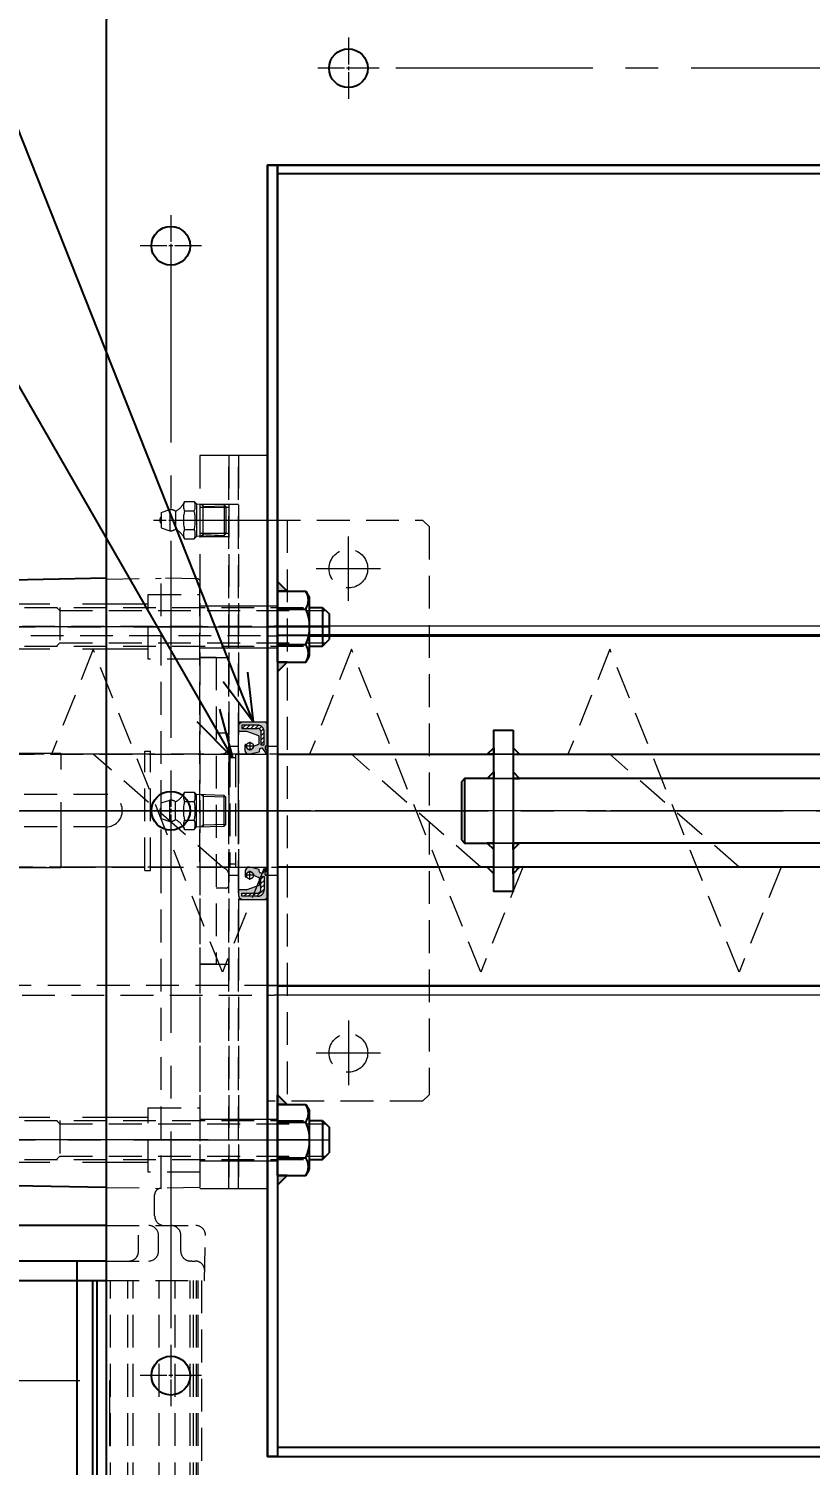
# Model space of a CAD drawing. Header units: millimetres. Extents: x 0 to 49006, y -7876 to 6995.
# Drawn here: x 39054 to 39296, y 1457.4 to 1902.4 of the extents above; entities that cross this region are included whole.
import ezdxf
from ezdxf import colors
from ezdxf.entities.mleader import LeaderData, LeaderLine
from ezdxf.enums import TextEntityAlignment as Align
from ezdxf.math import Vec2, Vec3

# ---------------------------------------------------------------- set-up
doc = ezdxf.new("R2010")
doc.units = ezdxf.units.MM
doc.header["$LTSCALE"] = 3.2
doc.header["$PDMODE"] = 99
doc.header["$PDSIZE"] = 1
for name, pattern in [('CENTER', [2, 1.25, -0.25, 0.25, -0.25]), ('CENTER2', [28.575, 19.05, -3.175, 3.175, -3.175]), ('HIDDEN', [9.525, 6.35, -3.175]), ('HIDDEN2', [4.7625, 3.175, -1.5875])]:
    doc.linetypes.add(name, pattern=pattern)
for name, color, linetype, lineweight in [('01_外形線', 7, 'Continuous', 25), ('02_細線', 5, 'Continuous', 13), ('03_かくれ線', 6, 'HIDDEN2', 13), ('04_HIDDEN', 2, 'HIDDEN', 13), ('04_中心線', 1, 'CENTER2', 9), ('07_寸法線', 3, 'Continuous', 9), ('08_DIM', 3, 'Continuous', 13)]:
    doc.layers.add(name, color=color, linetype=linetype, lineweight=lineweight)
doc.styles.get("Standard").update_dxf_attribs({"font": 'txt.shx', "bigfont": 'extfont2.shx'})
doc.styles.add('寸法用', font='simplex.shx', dxfattribs={"width": 0.8, "bigfont": '@extfont2.shx'})
doc.dimstyles.new('機械製図用', dxfattribs={"dimtxt": 3.5, "dimasz": 3.5, "dimexe": 2, "dimexo": 0, "dimgap": 1.2, "dimtad": 1, "dimdsep": 46, "dimtxsty": '寸法用', "dimblk": 'OPEN30', "dimcen": 0, "dimclrd": 256, "dimclre": 256, "dimclrt": 7, "dimazin": 2, "dimtm": 1e-09, "dimtfac": 0.75, "dimtmove": 0, "dimatfit": 3, "dimldrblk": 'OPEN30', "dimfxl": 1, "dimlwd": -1, "dimlwe": -1, "dimarcsym": 0})
pattern_1 = [(45, (31179.3074, 1258.6442), (-0.67351921, 0.67351921), [])]

# ---------------------------------------------------------------- blocks, each defined once
blk = doc.blocks.new('AM_BALLOON1')
at = {"transparency": 16777216}
blk.add_circle((0, 0), 5, dxfattribs=at)
blk.add_attdef('B_NUMBER', text='', height=3, dxfattribs=at).set_placement((0, 0), align=Align.MIDDLE_CENTER)
blk = doc.blocks.new('_OPEN')
at = {"color": 0, "linetype": 'ByBlock'}
for p, q in [((-1, 0.167), (0, 0)), ((0, 0), (-1, -0.167)), ((0, 0), (-1, 0))]:
    blk.add_line(p, q, dxfattribs=at)
blk = doc.blocks.new('*U2291')
at = {"layer": '04_中心線', "color": 0, "linetype": 'CENTER2', "transparency": 16777216}
for p, q in [((0, 1.2), (0, 9.5)), ((-9.5, 0), (-1.2, 0)), ((1.2, 0), (9.5, 0)), ((0, -9.5), (0, -1.2))]:
    blk.add_line(p, q, dxfattribs=at)
at = {"layer": '04_中心線', "color": 0, "linetype": 'Continuous', "transparency": 16777216}
for p, q in [((-0.6, 0), (0.6, 0)), ((0, -0.6), (0, 0.6))]:
    blk.add_line(p, q, dxfattribs=at)
blk = doc.blocks.new('*U2282')
at = {"layer": '04_中心線', "color": 0, "linetype": 'CENTER2', "transparency": 16777216}
for p, q in [((0, 1.2), (0, 9.5)), ((-9.5, 0), (-1.2, 0)), ((1.2, 0), (9.5, 0)), ((0, -9.5), (0, -1.2))]:
    blk.add_line(p, q, dxfattribs=at)
at = {"layer": '04_中心線', "color": 0, "linetype": 'Continuous', "transparency": 16777216}
for p, q in [((-0.6, 0), (0.6, 0)), ((0, -0.6), (0, 0.6))]:
    blk.add_line(p, q, dxfattribs=at)
blk = doc.blocks.new('*U2283')
at = {"layer": '04_中心線', "color": 0, "linetype": 'CENTER2', "transparency": 16777216}
for p, q in [((0, 1.2), (0, 9.5)), ((-9.5, 0), (-1.2, 0)), ((1.2, 0), (9.5, 0)), ((0, -9.5), (0, -1.2))]:
    blk.add_line(p, q, dxfattribs=at)
at = {"layer": '04_中心線', "color": 0, "linetype": 'Continuous', "transparency": 16777216}
for p, q in [((-0.6, 0), (0.6, 0)), ((0, -0.6), (0, 0.6))]:
    blk.add_line(p, q, dxfattribs=at)
blk = doc.blocks.new('*U2284')
at = {"layer": '04_中心線', "color": 0, "linetype": 'CENTER2', "transparency": 16777216}
for p, q in [((0, 1.2), (0, 9.5)), ((-9.5, 0), (-1.2, 0)), ((1.2, 0), (9.5, 0)), ((0, -9.5), (0, -1.2))]:
    blk.add_line(p, q, dxfattribs=at)
at = {"layer": '04_中心線', "color": 0, "linetype": 'Continuous', "transparency": 16777216}
for p, q in [((-0.6, 0), (0.6, 0)), ((0, -0.6), (0, 0.6))]:
    blk.add_line(p, q, dxfattribs=at)
blk = doc.blocks.new('GM-SHYF-RH 0.4kW、1／160、＊＊V、60Hzb_1')
at = {"color": 0}
for p, q in [((-23, 125), (0, 125)), ((23, 125), (0, 125)), ((-47.5, 121), (47.5, 121)), ((-47.5, 121), (-47.5, 116)), ((-24, 124), (-24, 121)), ((24, 124), (24, 121)), ((47.5, 121), (47.5, 116)), ((-242.5, 118), (-271.19, 118)), ((-242.5, 29), (-242.5, 118)), ((-145.5, 116.5), (-242.5, 116.5)), ((-145.5, 117.48), (-131.55, 117.74)), ((-145.5, 58), (-145.5, 117.5)), ((-115.33, 106.5), (-115.33, 116)), ((-115.33, 116), (-15.97, 116)), ((-15.97, 116), (70.37, 116)), ((70.37, 106.5), (70.37, 116)), ((-282.67, 114.38), (-292.39, 107.57)), ((-255.5, 112.92), (-253.5, 111.74)), ((-253.5, 111.74), (-255.5, 110.09)), ((-251.5, 112.92), (-253.5, 111.74)), ((-253.5, 111.74), (-251.5, 110.09)), ((-242.5, 115.5), (-145.5, 115.5)), ((-242.5, 115), (-145.5, 115)), ((-242.5, 114), (-145.5, 114)), ((-242.5, 113), (-145.5, 113)), ((-139.5, 113.5), (-139.5, 114.5)), ((-139.5, 113.5), (-139.5, 113.1)), ((-128.5, 29), (-128.5, 114.74)), ((-242.5, 108.32), (-145.5, 108.32)), ((-136.5, 110.1), (-131.5, 110.1)), ((-293.5, 58), (-293.5, 105.44)), ((-242.5, 103.37), (-145.5, 103.37)), ((-136.5, 103.19), (-131.5, 103.19)), ((-116.68, 29), (-115.33, 106.5)), ((72.02, 29), (70.37, 106.5)), ((-139.5, 100.19), (-139.5, 58)), ((-117.38, 102), (-125.5, 102)), ((-242.5, 95.32), (-145.5, 95.32)), ((-242.5, 93.71), (-145.5, 93.71)), ((-136.5, 97), (-131.5, 97)), ((-242.5, 88.28), (-145.5, 88.28)), ((-242.5, 84.19), (-145.5, 84.19)), ((-242.5, 82.83), (-145.5, 82.83)), ((-242.5, 78), (-145.5, 78)), ((-145.5, 78), (-139.5, 78)), ((-293.5, 58), (-293.5, 10.56)), ((-145.5, 58), (-145.5, 29)), ((-139.5, 29), (-139.5, 58)), ((-242.5, 38), (-145.5, 38)), ((-145.5, 38), (-139.5, 38)), ((-242.5, 33.17), (-145.5, 33.17)), ((-242.5, 31.81), (-145.5, 31.81)), ((-282.67, 1.62), (-292.39, 8.43)), ((-253.5, 4.26), (-255.5, 5.91)), ((-253.5, 4.26), (-251.5, 5.91)), ((-255.5, 3.08), (-253.5, 4.26)), ((-251.5, 3.08), (-253.5, 4.26)), ((-242.5, -2), (-271.19, -2))]:
    blk.add_line(p, q, dxfattribs=at)
for points in [[(-248.8, 109.92), (-248.89, 110.63), (-249.16, 111.3), (-249.59, 111.93), (-250.18, 112.47), (-250.89, 112.92), (-251.7, 113.25), (-252.58, 113.46), (-253.5, 113.53), (-254.42, 113.46), (-255.3, 113.25), (-256.11, 112.92), (-256.82, 112.47), (-257.41, 111.93), (-257.84, 111.3), (-258.11, 110.63), (-258.2, 109.92), (-258.11, 109.22), (-257.84, 108.55), (-257.41, 107.92), (-256.82, 107.38), (-256.11, 106.93), (-255.3, 106.59), (-254.42, 106.39), (-253.5, 106.32), (-252.58, 106.39), (-251.7, 106.59), (-250.89, 106.93), (-250.18, 107.38), (-249.59, 107.92), (-249.16, 108.55), (-248.89, 109.22)], [(-248.8, 6.08), (-248.89, 6.78), (-249.16, 7.46), (-249.59, 8.08), (-250.18, 8.62), (-250.89, 9.07), (-251.7, 9.41), (-252.58, 9.61), (-253.5, 9.68), (-254.42, 9.61), (-255.3, 9.41), (-256.11, 9.07), (-256.82, 8.62), (-257.41, 8.08), (-257.84, 7.46), (-258.11, 6.78), (-258.2, 6.08), (-258.11, 5.37), (-257.84, 4.7), (-257.41, 4.08), (-256.82, 3.53), (-256.11, 3.08), (-255.3, 2.75), (-254.42, 2.54), (-253.5, 2.47), (-252.58, 2.54), (-251.7, 2.75), (-250.89, 3.08), (-250.18, 3.53), (-249.59, 4.08), (-249.16, 4.7), (-248.89, 5.37)]]:
    blk.add_lwpolyline(points, close=True, dxfattribs=at)
for centre, radius, start, end in [((-23, 124), 1, 90, 180), ((23, 124), 1, 0, 90), ((-271.19, 98), 20, 90, 125), ((-142.5, 114.5), 3, 0, 90), ((-131.5, 114.74), 3, 0, 90.9812), ((-136.5, 113.1), 3, 180, 270), ((-290.9, 105.44), 2.6, 125, 180), ((-131.5, 107.1), 3, 0, 90), ((-136.5, 100.19), 3, 90, 180), ((-131.5, 100.19), 3, 0, 90), ((-125.5, 105), 3, 180, 270), ((-117.38, 104), 2, 270, 359), ((-136.5, 94), 3, 90, 180), ((-290.9, 10.56), 2.6, 180, 235), ((-271.19, 18), 20, 235, 270)]:
    blk.add_arc(centre, radius, start, end, dxfattribs=at)
at = {"layer": '03_かくれ線', "linetype": 'HIDDEN'}
for p, q in [((-17.5, 100.75), (-17.5, 122.5)), ((17.5, 100.75), (17.5, 122.5)), ((-112, 116), (-112, 100)), ((-92, 100), (-92, 116)), ((47, 116), (47, 100)), ((67, 100), (67, 116)), ((-112, 100), (-92, 100)), ((-109, 16), (-109, 100)), ((-95, 16), (-95, 100)), ((-18.5, 99), (-18.5, 100.75)), ((-18.5, 100.75), (18.5, 100.75)), ((-18.5, 99), (18.5, 99)), ((-17.5, 73), (-17.5, 99)), ((17.5, 73), (17.5, 99)), ((18.5, 99), (18.5, 100.75)), ((47, 100), (67, 100)), ((50, 16), (50, 100)), ((64, 16), (64, 100)), ((-17.7, 43), (-17.7, 73)), ((-17.7, 73), (17.7, 73)), ((17.7, 43), (17.7, 73)), ((-17.7, 43), (17.7, 43)), ((-17.5, 17), (-17.5, 43)), ((17.5, 17), (17.5, 43))]:
    blk.add_line(p, q, dxfattribs=at)
at = {"layer": '03_かくれ線'}
for p, q in [((-242.5, 29), (-242.5, -2)), ((-242.5, 27.72), (-145.5, 27.72)), ((-145.5, 29), (-145.5, -1.5)), ((-139.5, 29), (-139.5, 15.82)), ((-128.5, 29), (-128.5, 1.26)), ((-116.68, 29), (-116.98, 12)), ((71.72, 29), (72.02, 12)), ((-242.5, 22.29), (-145.5, 22.29)), ((-242.5, 20.68), (-145.5, 20.68)), ((-136.5, 19), (-131.5, 19)), ((-125.5, 14), (-118.98, 14)), ((-112, 0), (-112, 16)), ((-112, 16), (-92, 16)), ((-92, 16), (-92, 0)), ((-18.5, 17), (-18.5, 15.25)), ((-18.5, 17), (18.5, 17)), ((-18.5, 15.25), (18.5, 15.25)), ((-17.5, 15.25), (-17.5, -6.5)), ((17.5, 15.25), (17.5, -6.5)), ((18.5, 17), (18.5, 15.25)), ((47, 0), (47, 16)), ((47, 16), (67, 16)), ((67, 16), (67, 0)), ((-242.5, 12.63), (-145.5, 12.63)), ((-136.5, 12.82), (-131.5, 12.82)), ((-116.77, 0), (-116.98, 12)), ((-116.98, 12), (-15.97, 12)), ((-15.97, 12), (72.02, 12)), ((71.82, 0.5), (72.02, 12)), ((-242.5, 7.68), (-145.5, 7.68)), ((-136.5, 5.9), (-131.5, 5.9)), ((-242.5, 3), (-145.5, 3)), ((-242.5, 2), (-145.5, 2)), ((-242.5, 1), (-145.5, 1)), ((-242.5, 0.5), (-145.5, 0.5)), ((-139.5, 2.5), (-139.5, 2.9)), ((-139.5, 2.5), (-139.5, 2.9)), ((-139.5, 2.5), (-139.5, 1.5)), ((-15.97, 0), (-116.77, 0)), ((-47.5, -5), (-47.5, 0)), ((-15.97, 0), (71.31, 0)), ((47.5, -5), (47.5, 0)), ((71.31, 0), (71.82, 0.5)), ((-250, -2), (-242.5, -2)), ((-145.5, -0.5), (-242.5, -0.5)), ((-145.5, -1.48), (-131.55, -1.74)), ((47.5, -5), (-47.5, -5)), ((-24, -8), (-24, -5)), ((24, -8), (24, -5)), ((-23, -9), (0, -9)), ((23, -9), (0, -9))]:
    blk.add_line(p, q, dxfattribs=at)
at = {"layer": '03_かくれ線', "linetype": 'HIDDEN'}
blk.add_lwpolyline([(-249.5, 88), (-176.5, 88), (-176.5, 28), (-249.5, 28)], close=True, dxfattribs=at)
for centre, start, end in [((-20, 122.5), 0, 90), ((20, 122.5), 90, 180)]:
    blk.add_arc(centre, 2.5, start, end, dxfattribs=at)
at = {"layer": '03_かくれ線'}
for centre, radius, start, end in [((-136.5, 22), 3, 180, 270), ((-136.5, 15.82), 3, 180, 270), ((-131.5, 15.82), 3, 270, 0), ((-125.5, 11), 3, 90, 180), ((-118.98, 12), 2, 359, 90), ((-131.5, 8.9), 3, 270, 0), ((-136.5, 2.9), 3, 90, 180), ((-142.5, 1.5), 3, 270, 0), ((-131.5, 1.26), 3, 269.0188, 0), ((-23, -8), 1, 180, 270), ((-20, -6.5), 2.5, 270, 0), ((20, -6.5), 2.5, 180, 270), ((23, -8), 1, 270, 0)]:
    blk.add_arc(centre, radius, start, end, dxfattribs=at)
at = {"layer": '04_中心線'}
blk.add_line((0, 125), (0, -9), dxfattribs=at)
at = {"layer": '04_中心線', "linetype": 'CENTER2'}
for p, q in [((-102, -2.54), (-102, 118.76)), ((57, -2.54), (57, 118.76)), ((-298.13, 58), (75.91, 58))]:
    blk.add_line(p, q, dxfattribs=at)
blk = doc.blocks.new('_Open30')
at = {"color": 0, "linetype": 'ByBlock', "lineweight": -2}
for p, q in [((-1, 0.268), (0, 0)), ((0, 0), (-1, -0.268)), ((0, 0), (-1, 0))]:
    blk.add_line(p, q, dxfattribs=at)
blk = doc.blocks.new('*D2294')
at = {"layer": '07_寸法線', "transparency": 16777216}
for p, q in [((38667.98, 1721.29), (38667.98, 2025.4)), ((39907.98, 1682.14), (39907.98, 2025.4)), ((38674.98, 2023.4), (39900.98, 2023.4))]:
    blk.add_line(p, q, dxfattribs=at)
at = {"layer": 'Defpoints', "color": 0, "transparency": 16777216}
for p in [(39907.98, 2023.4), (38667.98, 1717.29), (39907.98, 1678.14)]:
    blk.add_point(p, dxfattribs=at)
at = {"layer": '07_寸法線', "transparency": 16777216, "xscale": 7, "yscale": 7, "zscale": 7, "rotation": 180}
blk.add_blockref('_Open30', (38667.98, 2023.4), dxfattribs=at)
at = {"layer": '07_寸法線', "transparency": 16777216, "xscale": 7, "yscale": 7, "zscale": 7}
blk.add_blockref('_Open30', (39907.98, 2023.4), dxfattribs=at)
at = {"layer": '07_寸法線', "color": 7, "transparency": 16777216, "insert": (39287.98, 2032.4), "char_height": 14, "attachment_point": 5, "style": '寸法用'}
blk.add_mtext('1240', dxfattribs=at)

msp = doc.modelspace()

# ---------------------------------------------------------------- hatches: boundary and pattern name
h = msp.add_hatch(color=256)
h.dxf.hatch_style = 1
h.paths.add_polyline_path([(39133.98, 1706.166), (39130.98, 1706.166), (39130.98, 1703.166)])
h.paths.add_polyline_path([(39130.98, 1731.105), (39130.98, 1728.105), (39133.98, 1728.105)])
h = msp.add_hatch(color=256)
h.dxf.hatch_style = 1
h.paths.add_polyline_path([(39133.98, 1547.166), (39130.98, 1547.166), (39130.98, 1544.166)])
h.paths.add_polyline_path([(39130.98, 1572.105), (39130.98, 1569.105), (39133.98, 1569.105)])
at = {"layer": '03_かくれ線', "transparency": 33554521}
h = msp.add_hatch(color=256, dxfattribs=at)
h.dxf.hatch_style = 1
h.paths.add_polyline_path([(39123.58, 1680.135), (39125.243, 1680.785, 0.3088836), (39125.307, 1680.878), (39125.307, 1683.23, 0.3190695), (39125.24, 1683.325), (39121.48, 1684.635), (39119.08, 1684.635, -0.4142136), (39118.98, 1684.735), (39118.98, 1686.635), (39119.12, 1686.85), (39119.12, 1687.035, -0.5051343), (39119.249, 1687.131), (39119.954, 1687.618, -0.1522158), (39120.011, 1687.635), (39126.956, 1687.635, -0.1164338), (39127.001, 1687.625), (39127.925, 1687.163, -0.284079), (39127.98, 1687.074), (39127.98, 1680.235, -0.4142136), (39127.88, 1680.135), (39127.427, 1680.135, 0.4142136), (39127.177, 1679.885), (39127.177, 1679.306), (39127.98, 1677.911), (39127.687, 1677.635), (39126.331, 1679.517, 0.3459578), (39126.212, 1679.551), (39125.521, 1679.27, 0.2442226), (39125.431, 1679.165), (39125.307, 1678.626), (39125.307, 1678.297), (39122.48, 1677.635), (39121.642, 1677.635), (39120.996, 1678.626, -0.1455715), (39120.98, 1678.68), (39120.98, 1680.555, -0.4142136), (39121.08, 1680.655), (39121.51, 1680.655, 1.2821135)])
h.paths.add_polyline_path([(39125.873, 1680.521), (39126.873, 1680.521), (39126.873, 1684.635, 0.4142136), (39124.873, 1686.635), (39119.93, 1686.635), (39119.93, 1685.635), (39124.873, 1685.635, -0.4142136), (39125.873, 1684.635)], flags=16)
at = {"layer": '03_かくれ線'}
h = msp.add_hatch(dxfattribs=at)
h.set_pattern_fill('ANSI31', color=256, scale=0.3, angle=360)
h.set_pattern_definition(pattern_1)
h.paths.add_polyline_path([(39126.873, 1684.635), (39126.873, 1680.521), (39125.873, 1680.521), (39125.873, 1684.635, 0.4142136), (39124.873, 1685.635), (39119.93, 1685.635), (39119.93, 1686.635), (39124.873, 1686.635, -0.4142136)])
at = {"layer": '03_かくれ線', "transparency": 33554521}
h = msp.add_hatch(color=256, dxfattribs=at)
h.dxf.hatch_style = 1
h.paths.add_polyline_path([(39123.58, 1640.135), (39125.243, 1639.485, -0.3088836), (39125.307, 1639.392), (39125.307, 1637.04, -0.3190695), (39125.24, 1636.946), (39121.48, 1635.635), (39119.08, 1635.635, 0.4142136), (39118.98, 1635.535), (39118.98, 1633.635), (39119.12, 1633.42), (39119.12, 1633.235, 0.5051343), (39119.249, 1633.14), (39119.954, 1632.653, 0.1522158), (39120.011, 1632.635), (39126.956, 1632.635, 0.1164338), (39127.001, 1632.646), (39127.925, 1633.108, 0.284079), (39127.98, 1633.197), (39127.98, 1640.035, 0.4142136), (39127.88, 1640.135), (39127.427, 1640.135, -0.4142136), (39127.177, 1640.385), (39127.177, 1640.965), (39127.98, 1642.36), (39127.687, 1642.635), (39126.331, 1640.754, -0.3459578), (39126.212, 1640.719), (39125.521, 1641, -0.2442226), (39125.431, 1641.106), (39125.307, 1641.644), (39125.307, 1641.973), (39122.48, 1642.635), (39121.642, 1642.635), (39120.996, 1641.645, 0.1455715), (39120.98, 1641.59), (39120.98, 1639.716, 0.4142136), (39121.08, 1639.616), (39121.51, 1639.616, -1.2821135)])
h.paths.add_polyline_path([(39125.873, 1639.75), (39126.873, 1639.75), (39126.873, 1635.635, -0.4142136), (39124.873, 1633.635), (39119.93, 1633.635), (39119.93, 1634.635), (39124.873, 1634.635, 0.4142136), (39125.873, 1635.635)], flags=16)
at = {"layer": '03_かくれ線'}
h = msp.add_hatch(dxfattribs=at)
h.set_pattern_fill('ANSI31', color=256, scale=0.3, angle=360)
h.set_pattern_definition(pattern_1)
h.paths.add_polyline_path([(39126.873, 1635.635), (39126.873, 1639.75), (39125.873, 1639.75), (39125.873, 1635.635, -0.4142136), (39124.873, 1634.635), (39119.93, 1634.635), (39119.93, 1633.635), (39124.873, 1633.635, 0.4142136)])

# ---------------------------------------------------------------- linework, layer by layer
for p, q in [((39130.98, 1714.535), (39130.98, 1860.135)), ((39130.98, 1860.135), (39524.98, 1860.135)), ((39524.98, 1857.385), (39130.98, 1857.385)), ((39524.98, 1714.535), (39140.98, 1714.535)), ((39140.98, 1714.285), (39524.98, 1714.285)), ((39130.98, 1605.985), (39524.98, 1605.985)), ((39524.98, 1462.885), (39130.98, 1462.885))]:
    msp.add_line(p, q)
at = {"color": 0}
for p, q in [((39188.98, 1670.135), (39187.98, 1669.135)), ((39187.98, 1669.135), (39187.98, 1651.135)), ((39197.98, 1670.135), (39188.98, 1670.135)), ((39188.98, 1670.135), (39188.98, 1650.135)), ((39187.98, 1651.135), (39188.98, 1650.135)), ((39188.98, 1650.135), (39197.98, 1650.135))]:
    msp.add_line(p, q, dxfattribs=at)
for points in [[(39572.98, 1910.135), (39082.98, 1910.135), (39077.98, 1905.135), (39077.98, 1415.135), (39082.98, 1410.135), (39572.98, 1410.135), (39577.98, 1415.135), (39577.98, 1905.135)], [(39527.98, 1860.135), (39127.98, 1860.135), (39127.98, 1460.135), (39527.98, 1460.135)], [(39203.98, 1685.135), (39203.98, 1635.135), (39197.98, 1635.135), (39197.98, 1685.135)]]:
    msp.add_lwpolyline(points, close=True, dxfattribs=at)
for points in [[(39130.98, 1460.135), (39127.98, 1460.135), (39127.98, 1860.135), (39130.98, 1860.135)], [(39524.98, 1605.735), (39130.98, 1605.735), (39130.98, 1460.135), (39524.98, 1460.135)]]:
    msp.add_lwpolyline(points, close=True)
for points in [[(39133.98, 1728.105), (39130.98, 1728.105), (39130.98, 1731.105), (39133.98, 1728.105)], [(39130.98, 1728.105), (39139.843, 1728.105)], [(39130.98, 1706.166), (39130.98, 1728.105)], [(39139.843, 1728.105), (39140.98, 1726.135)], [(39130.98, 1722.62), (39139.843, 1722.62)], [(39140.98, 1708.135), (39140.98, 1726.135)], [(39130.98, 1711.651), (39139.843, 1711.651)], [(39130.98, 1706.166), (39139.843, 1706.166)], [(39133.98, 1706.166), (39130.98, 1706.166), (39130.98, 1703.166), (39133.98, 1706.166)], [(39139.843, 1706.166), (39140.98, 1708.135)], [(39133.98, 1569.105), (39130.98, 1569.105), (39130.98, 1572.105), (39133.98, 1569.105)], [(39130.98, 1569.105), (39139.843, 1569.105)], [(39130.98, 1547.166), (39130.98, 1569.105)], [(39139.843, 1569.105), (39140.98, 1567.135)], [(39140.98, 1549.135), (39140.98, 1567.135)], [(39130.98, 1563.62), (39139.843, 1563.62)], [(39130.98, 1552.651), (39139.843, 1552.651)], [(39139.843, 1547.166), (39140.98, 1549.135)], [(39130.98, 1547.166), (39139.843, 1547.166)], [(39133.98, 1547.166), (39130.98, 1547.166), (39130.98, 1544.166), (39133.98, 1547.166)]]:
    msp.add_lwpolyline(points)
for points in [[(39139.843, 1722.62, 0.2679491), (39139.843, 1728.105)], [(39139.843, 1711.651, 0.2073316), (39139.843, 1722.62)], [(39139.843, 1706.166, 0.2679491), (39139.843, 1711.651)], [(39139.843, 1563.62, 0.2679491), (39139.843, 1569.105)], [(39139.843, 1552.651, 0.2073316), (39139.843, 1563.62)], [(39139.843, 1547.166, 0.2679491), (39139.843, 1552.651)]]:
    msp.add_lwpolyline(points, format="xyb")
at = {"color": 3}
for points in [[(39197.98, 1677.635), (39195.98, 1677.635), (39195.98, 1677.635), (39197.98, 1679.635)], [(39203.98, 1677.635), (39205.98, 1677.635), (39205.98, 1677.635), (39203.98, 1679.635)], [(39197.98, 1670.135), (39195.98, 1670.135), (39195.98, 1670.135), (39197.98, 1672.135)], [(39203.98, 1670.135), (39205.98, 1670.135), (39205.98, 1670.135), (39203.98, 1672.135)], [(39197.98, 1650.135), (39195.98, 1650.135), (39195.98, 1650.135), (39197.98, 1648.135)], [(39203.98, 1650.135), (39205.98, 1650.135), (39205.98, 1650.135), (39203.98, 1648.135)], [(39197.98, 1642.635), (39195.98, 1642.635), (39195.98, 1642.635), (39197.98, 1640.635)], [(39203.98, 1642.635), (39205.98, 1642.635), (39205.98, 1642.635), (39203.98, 1640.635)]]:
    msp.add_lwpolyline(points, close=True, dxfattribs=at)
at = {"color": 0}
for points in [[(39130.982, 1677.635), (39197.98, 1677.635)], [(39203.98, 1677.635), (39324.982, 1677.635)], [(39324.982, 1670.135), (39203.98, 1670.135)], [(39324.982, 1650.135), (39203.98, 1650.135)], [(39197.98, 1642.635), (39130.982, 1642.635)], [(39324.982, 1642.635), (39203.98, 1642.635)]]:
    msp.add_lwpolyline(points, dxfattribs=at)
for centre in [(39152.98, 1890.135), (39097.98, 1835.135), (39097.98, 1660.135), (39097.98, 1485.135)]:
    msp.add_circle(centre, 6, dxfattribs=at)
at = {"layer": '01_外形線'}
for points in [[(39140.979, 1723.135), (39144.979, 1723.135)], [(39144.979, 1723.135), (39146.979, 1721.135)], [(39144.979, 1723.135), (39144.979, 1711.135)], [(39146.979, 1721.135), (39146.979, 1713.135)], [(39140.979, 1711.135), (39144.979, 1711.135)], [(39144.979, 1711.135), (39146.979, 1713.135)], [(39140.979, 1564.135), (39144.979, 1564.135)], [(39144.979, 1564.135), (39146.979, 1562.135)], [(39144.979, 1564.135), (39144.979, 1552.135)], [(39146.979, 1562.135), (39146.979, 1554.135)], [(39144.979, 1552.135), (39146.979, 1554.135)], [(39140.979, 1552.135), (39144.979, 1552.135)]]:
    msp.add_lwpolyline(points, dxfattribs=at)
at = {"layer": '02_細線'}
for points in [[(39140.979, 1722.135), (39145.979, 1722.135)], [(39140.979, 1712.135), (39145.979, 1712.135)], [(39140.979, 1563.135), (39145.979, 1563.135)], [(39140.979, 1553.135), (39145.979, 1553.135)]]:
    msp.add_lwpolyline(points, dxfattribs=at)
at = {"layer": '03_かくれ線'}
for p, q in [((39094.98, 1752.534), (39097.68, 1753.434)), ((39097.68, 1753.434), (39097.68, 1746.834)), ((39102.228, 1755.908), (39105.228, 1755.908)), ((39105.228, 1755.908), (39105.98, 1755.155)), ((39105.98, 1755.155), (39114.48, 1754.89)), ((39105.98, 1755.134), (39105.98, 1745.134)), ((39106.98, 1755.135), (39115.98, 1755.135)), ((39106.98, 1754.135), (39115.98, 1754.135)), ((39107.98, 1745.234), (39107.98, 1755.034)), ((39114.48, 1754.89), (39114.48, 1745.394)), ((39114.48, 1754.89), (39114.98, 1754.358)), ((39114.98, 1754.358), (39114.98, 1745.894)), ((39115.98, 1755.135), (39118.98, 1755.135)), ((39094.98, 1752.534), (39094.98, 1747.734)), ((39099.48, 1752.934), (39099.48, 1747.334)), ((39102.228, 1753.021), (39105.228, 1753.021)), ((39105.98, 1752.634), (39105.98, 1752.634)), ((39105.98, 1750.134), (39105.98, 1750.134)), ((39127.98, 1750.135), (39175.98, 1750.135)), ((39127.98, 1750.135), (39127.98, 1570.135)), ((39133.98, 1750.135), (39133.98, 1570.135)), ((39177.98, 1748.135), (39175.98, 1750.135)), ((39094.98, 1747.734), (39097.68, 1746.834)), ((39102.228, 1747.247), (39105.228, 1747.247)), ((39105.98, 1745.113), (39105.228, 1744.361)), ((39114.464, 1745.378), (39105.98, 1745.113)), ((39106.98, 1746.135), (39115.98, 1746.135)), ((39106.98, 1745.135), (39115.98, 1745.135)), ((39114.98, 1745.894), (39114.464, 1745.378)), ((39177.98, 1748.135), (39177.98, 1572.135)), ((39102.228, 1744.361), (39105.228, 1744.361)), ((39106.98, 1723.635), (39115.98, 1723.635)), ((39115.98, 1723.635), (39118.98, 1723.635)), ((39118.98, 1723.635), (39127.98, 1723.635)), ((39127.98, 1723.635), (39130.98, 1723.635)), ((39140.98, 1714.285), (38667.98, 1714.285)), ((38990.979, 1717.285), (39129.98, 1717.285)), ((39127.98, 1602.985), (39127.98, 1717.285)), ((39127.98, 1714.285), (39130.98, 1714.285)), ((39577.98, 1717.285), (39129.98, 1717.285)), ((39524.98, 1717.285), (39130.98, 1717.285)), ((39140.98, 1714.535), (39130.98, 1714.535)), ((39073.98, 1710.135), (39060.98, 1677.635)), ((39113.98, 1610.135), (39073.98, 1710.135)), ((39106.98, 1710.635), (39115.98, 1710.635)), ((39115.98, 1710.635), (39118.98, 1710.635)), ((39118.98, 1710.635), (39127.98, 1710.635)), ((39127.98, 1710.635), (39130.98, 1710.635)), ((39153.98, 1710.135), (39140.98, 1677.635)), ((39193.98, 1610.135), (39153.98, 1710.135)), ((39233.98, 1710.135), (39220.98, 1677.635)), ((39273.98, 1610.135), (39233.98, 1710.135)), ((39106.98, 1707.635), (39115.98, 1707.635)), ((39118.98, 1687.635), (39127.98, 1687.635)), ((39115.98, 1680.135), (39118.98, 1680.135)), ((39127.98, 1680.135), (39130.98, 1680.135)), ((39113.98, 1642.635), (39073.98, 1677.635)), ((39116.232, 1677.635), (39116.232, 1642.635)), ((39116.232, 1676.635), (39117.982, 1676.635)), ((39117.982, 1677.635), (39117.982, 1642.635)), ((39117.982, 1677.635), (39130.982, 1677.635)), ((39193.98, 1642.635), (39153.98, 1677.635)), ((39197.98, 1677.635), (39203.98, 1677.635)), ((39273.98, 1642.635), (39233.98, 1677.635)), ((39197.98, 1670.135), (39203.98, 1670.135)), ((39077.982, 1665.135), (39012.982, 1665.135)), ((39102.228, 1665.91), (39105.228, 1665.91)), ((39105.98, 1665.158), (39105.228, 1665.91)), ((39114.464, 1664.893), (39105.98, 1665.158)), ((39105.98, 1655.136), (39105.98, 1665.136)), ((39107.98, 1665.036), (39107.98, 1655.236)), ((39114.98, 1664.376), (39114.464, 1664.893)), ((39114.48, 1655.381), (39114.48, 1664.876)), ((39114.98, 1655.913), (39114.98, 1664.376)), ((39094.98, 1662.536), (39097.68, 1663.436)), ((39094.98, 1657.736), (39094.98, 1662.536)), ((39097.68, 1656.836), (39097.68, 1663.436)), ((39099.48, 1657.336), (39099.48, 1662.936)), ((39102.228, 1663.023), (39105.228, 1663.023)), ((39105.98, 1660.136), (39105.98, 1660.137)), ((39094.98, 1657.736), (39097.68, 1656.836)), ((39102.228, 1657.25), (39105.228, 1657.25)), ((39105.98, 1657.636), (39105.98, 1657.636)), ((39114.48, 1655.381), (39114.98, 1655.913)), ((39077.982, 1655.135), (39012.982, 1655.135)), ((39102.228, 1654.363), (39105.228, 1654.363)), ((39105.228, 1654.363), (39105.98, 1655.115)), ((39105.98, 1655.115), (39114.48, 1655.381)), ((39197.98, 1650.135), (39203.98, 1650.135)), ((39126.98, 1642.635), (39113.98, 1610.135)), ((39116.232, 1643.635), (39117.982, 1643.635)), ((39117.982, 1642.635), (39130.982, 1642.635)), ((39206.98, 1642.635), (39193.98, 1610.135)), ((39197.98, 1642.635), (39203.98, 1642.635)), ((39286.98, 1642.635), (39273.98, 1610.135)), ((39115.98, 1640.135), (39118.98, 1640.135)), ((39127.98, 1640.135), (39130.98, 1640.135)), ((39118.98, 1632.635), (39127.98, 1632.635)), ((39106.98, 1612.635), (39115.98, 1612.635)), ((39130.98, 1605.985), (38667.98, 1605.985)), ((38990.979, 1602.985), (39129.98, 1602.985)), ((39127.98, 1605.985), (39130.98, 1605.985)), ((39577.98, 1602.985), (39129.98, 1602.985)), ((39524.98, 1602.985), (39130.98, 1602.985)), ((39175.98, 1570.135), (39177.98, 1572.135)), ((39175.98, 1570.135), (39127.98, 1570.135)), ((39106.98, 1564.635), (39115.98, 1564.635)), ((39115.98, 1564.635), (39118.98, 1564.635)), ((39118.98, 1564.635), (39127.98, 1564.635)), ((39127.98, 1564.635), (39130.98, 1564.635)), ((39106.98, 1551.635), (39115.98, 1551.635)), ((39115.98, 1551.635), (39118.98, 1551.635)), ((39118.98, 1551.635), (39127.98, 1551.635)), ((39127.98, 1551.635), (39130.98, 1551.635))]:
    msp.add_line(p, q, dxfattribs=at)
at = {"layer": '03_かくれ線', "linetype": 'Continuous'}
for p, q in [((39107.98, 1754.512), (39107.38, 1755.112)), ((39107.98, 1754.512), (39114.98, 1754.293)), ((39107.98, 1745.757), (39107.38, 1745.157)), ((39114.98, 1745.975), (39107.98, 1745.757)), ((39107.98, 1664.514), (39107.38, 1665.114)), ((39114.98, 1664.295), (39107.98, 1664.514)), ((39107.98, 1655.759), (39107.38, 1655.159)), ((39107.98, 1655.759), (39114.98, 1655.978))]:
    msp.add_line(p, q, dxfattribs=at)
at = {"layer": '03_かくれ線'}
for points in [[(39106.98, 1770.135), (39106.98, 1543.135), (39115.98, 1543.135), (39115.98, 1770.135)], [(39115.98, 1770.135), (39115.98, 1543.135), (39118.98, 1543.135), (39118.98, 1770.135)], [(39118.98, 1770.135), (39118.98, 1543.135), (39127.98, 1543.135), (39127.98, 1770.135)]]:
    msp.add_lwpolyline(points, close=True, dxfattribs=at)
for points in [[(39006.979, 1723.135), (39140.979, 1723.135)], [(39063.561, 1722.135), (39062.561, 1723.135)], [(39063.561, 1723.135), (39063.561, 1711.135)], [(39063.561, 1722.135), (39140.979, 1722.135)], [(39006.979, 1711.135), (39140.979, 1711.135)], [(39063.561, 1712.135), (39062.561, 1711.135)], [(39063.561, 1712.135), (39140.979, 1712.135)], [(39073.98, 1677.635), (39006.98, 1677.635)], [(39116.232, 1642.635), (39014.982, 1642.635), (39012.982, 1644.635), (39012.982, 1675.635), (39014.982, 1677.635), (39116.232, 1677.635)], [(39153.98, 1677.635), (39086.98, 1677.635)], [(39118.98, 1677.635), (39127.98, 1677.635)], [(39233.98, 1677.635), (39166.98, 1677.635)], [(39313.98, 1677.635), (39246.98, 1677.635)], [(39033.98, 1642.636), (39100.98, 1642.636)], [(39113.98, 1642.636), (39180.98, 1642.636)], [(39118.98, 1642.635), (39127.98, 1642.635)], [(39193.98, 1642.636), (39260.98, 1642.636)], [(39273.98, 1642.636), (39340.98, 1642.636)], [(39006.979, 1564.135), (39140.979, 1564.135)], [(39063.561, 1563.135), (39062.561, 1564.135)], [(39063.561, 1564.135), (39063.561, 1552.135)], [(39063.561, 1563.135), (39140.979, 1563.135)], [(39063.561, 1553.135), (39062.561, 1552.135)], [(39063.561, 1553.135), (39140.979, 1553.135)], [(39006.979, 1552.135), (39140.979, 1552.135)]]:
    msp.add_lwpolyline(points, dxfattribs=at)
for points in [[(39125.307, 1678.297), (39122.48, 1677.635), (39121.642, 1677.635), (39120.996, 1678.626, -0.1455715), (39120.98, 1678.68), (39120.98, 1680.555, -0.4142136), (39121.08, 1680.655), (39121.51, 1680.655, 1.2821135), (39123.58, 1680.135), (39125.243, 1680.785, 0.3088836), (39125.307, 1680.878), (39125.307, 1683.23, 0.3190695), (39125.24, 1683.325), (39121.496, 1684.63, 0.0840374), (39121.463, 1684.635), (39119.08, 1684.635, -0.4142136), (39118.98, 1684.735), (39118.98, 1686.635), (39119.12, 1686.85), (39119.12, 1687.035, -0.4142136), (39119.22, 1687.135), (39119.256, 1687.135), (39119.954, 1687.618, -0.1522158), (39120.011, 1687.635), (39126.956, 1687.635, -0.1164338), (39127.001, 1687.625), (39127.925, 1687.163, -0.284079), (39127.98, 1687.074), (39127.98, 1680.235, -0.4142136), (39127.88, 1680.135), (39127.427, 1680.135, 0.4142136), (39127.177, 1679.885), (39127.177, 1679.306), (39127.98, 1677.911), (39127.687, 1677.635), (39126.331, 1679.517, 0.3459578), (39126.212, 1679.551), (39125.521, 1679.27, 0.2442226), (39125.431, 1679.165), (39125.307, 1678.626)], [(39119.93, 1685.635), (39124.873, 1685.635, -0.4142136), (39125.873, 1684.635), (39125.873, 1680.521), (39126.873, 1680.521), (39126.873, 1684.635, 0.4142136), (39124.873, 1686.635), (39119.93, 1686.635)], [(39125.307, 1641.973), (39122.48, 1642.635), (39121.642, 1642.635), (39120.996, 1641.645, 0.1455715), (39120.98, 1641.59), (39120.98, 1639.716, 0.4142136), (39121.08, 1639.616), (39121.51, 1639.616, -1.2821135), (39123.58, 1640.135), (39125.243, 1639.485, -0.3088836), (39125.307, 1639.392), (39125.307, 1637.04, -0.3190695), (39125.24, 1636.946), (39121.496, 1635.641, -0.0840374), (39121.463, 1635.635), (39119.08, 1635.635, 0.4142136), (39118.98, 1635.535), (39118.98, 1633.635), (39119.12, 1633.42), (39119.12, 1633.235, 0.4142136), (39119.22, 1633.135), (39119.256, 1633.135), (39119.954, 1632.653, 0.1522158), (39120.011, 1632.635), (39126.956, 1632.635, 0.1164338), (39127.001, 1632.646), (39127.925, 1633.108, 0.284079), (39127.98, 1633.197), (39127.98, 1640.035, 0.4142136), (39127.88, 1640.135), (39127.427, 1640.135, -0.4142136), (39127.177, 1640.385), (39127.177, 1640.965), (39127.98, 1642.36), (39127.687, 1642.635), (39126.331, 1640.754, -0.3459578), (39126.212, 1640.719), (39125.521, 1641, -0.2442226), (39125.431, 1641.106), (39125.307, 1641.644)], [(39119.93, 1634.635), (39124.873, 1634.635, 0.4142136), (39125.873, 1635.635), (39125.873, 1639.75), (39126.873, 1639.75), (39126.873, 1635.635, -0.4142136), (39124.873, 1633.635), (39119.93, 1633.635)]]:
    msp.add_lwpolyline(points, format="xyb", close=True, dxfattribs=at)
for points in [[(39118.98, 1660.135), (39118.98, 1684.735), (39118.98, 1686.635), (39119.12, 1686.85), (39119.12, 1687.035, -0.4142136), (39119.22, 1687.135), (39119.256, 1687.135), (39119.954, 1687.618, -0.1522158), (39120.011, 1687.635), (39126.956, 1687.635, -0.1164338), (39127.001, 1687.625), (39127.925, 1687.163, -0.284079), (39127.98, 1687.074), (39127.98, 1680.235), (39127.98, 1660.135)], [(39118.98, 1660.135), (39118.98, 1635.535), (39118.98, 1633.635), (39119.12, 1633.42), (39119.12, 1633.235, 0.4142136), (39119.22, 1633.135), (39119.256, 1633.135), (39119.954, 1632.653, 0.1522158), (39120.011, 1632.635), (39126.956, 1632.635, 0.1164338), (39127.001, 1632.646), (39127.925, 1633.108, 0.284079), (39127.98, 1633.197), (39127.98, 1640.035), (39127.98, 1660.135)]]:
    msp.add_lwpolyline(points, format="xyb", dxfattribs=at)
for centre, radius in [((39152.98, 1735.135), 6), ((39122.48, 1680.135), 1.1), ((39122.48, 1640.135), 1.1), ((39152.98, 1585.135), 6)]:
    msp.add_circle(centre, radius, dxfattribs=at)
for centre, radius, start, end in [((39097.68, 1749.944), 3.49, 58.95177, 89.99999), ((39096.705, 1758.254), 6, 297.54259, 336.97806), ((39105.029, 1754.464), 3.151, 152.7392, 207.26079), ((39102.426, 1754.464), 3.151, 332.73921, 27.26078), ((39096.155, 1750.134), 1.575, 138.2478, 221.75221), ((39113.957, 1750.134), 12.08, 166.17399, 193.826), ((39093.498, 1750.134), 12.08, 346.17401, 13.826), ((39097.68, 1750.324), 3.49, 270, 301.04823), ((39096.705, 1742.014), 6, 23.02195, 62.4574), ((39105.029, 1745.804), 3.151, 152.7392, 207.26079), ((39102.426, 1745.804), 3.151, 332.73921, 27.26078), ((39077.982, 1660.135), 5, 270, 90), ((39096.705, 1668.256), 6, 297.5426, 336.97805), ((39105.029, 1664.467), 3.151, 152.73921, 207.2608), ((39102.426, 1664.467), 3.151, 332.73922, 27.26079), ((39096.155, 1660.136), 1.575, 138.24779, 221.7522), ((39097.68, 1659.946), 3.49, 58.95177, 90), ((39113.957, 1660.136), 12.08, 166.174, 193.82601), ((39093.498, 1660.136), 12.08, 346.174, 13.82599), ((39097.68, 1660.326), 3.49, 270.00001, 301.04823), ((39096.705, 1652.016), 6, 23.02194, 62.45741), ((39105.029, 1655.806), 3.151, 152.73921, 207.2608), ((39102.426, 1655.806), 3.151, 332.73922, 27.26079)]:
    msp.add_arc(centre, radius, start, end, dxfattribs=at)
at = {"layer": '04_HIDDEN'}
for p, q in [((39203.98, 1677.635), (39197.98, 1677.635)), ((39203.98, 1642.635), (39197.98, 1642.635))]:
    msp.add_line(p, q, dxfattribs=at)
for points in [[(39203.98, 1670.135), (39197.98, 1670.135)], [(39203.98, 1650.135), (39197.98, 1650.135)]]:
    msp.add_lwpolyline(points, dxfattribs=at)
at = {"layer": '04_中心線'}
for p, q in [((39502.98, 1890.135), (39152.98, 1890.135)), ((39097.98, 1835.135), (39097.98, 1485.135)), ((39097.98, 1750.135), (39124.98, 1750.135)), ((39106.98, 1750.135), (39127.98, 1750.135)), ((39152.98, 1725.135), (39152.98, 1745.135)), ((39142.98, 1735.135), (39162.98, 1735.135)), ((39097.98, 1717.135), (39124.98, 1717.135)), ((39106.98, 1717.135), (39127.98, 1717.135)), ((39109.98, 1717.135), (39136.98, 1717.135)), ((39114.48, 1717.135), (39144.48, 1717.135)), ((39598.56, 1660.135), (38657.98, 1660.135)), ((38678.096, 1660.135), (39890.98, 1660.135)), ((39477.98, 1660.135), (39002.982, 1660.135)), ((39097.98, 1660.135), (39124.98, 1660.135)), ((39106.98, 1660.135), (39127.98, 1660.135)), ((39109.98, 1660.135), (39136.98, 1660.135)), ((39114.48, 1660.135), (39144.48, 1660.135)), ((39152.98, 1595.135), (39152.98, 1575.135)), ((39142.98, 1585.135), (39162.98, 1585.135)), ((39097.98, 1558.135), (39124.98, 1558.135)), ((39106.98, 1558.135), (39127.98, 1558.135)), ((39109.98, 1558.135), (39136.98, 1558.135)), ((39114.48, 1558.135), (39144.48, 1558.135))]:
    msp.add_line(p, q, dxfattribs=at)
at = {"layer": '04_中心線', "linetype": 'CENTER'}
for p, q in [((39092.583, 1750.135), (39117.862, 1750.135)), ((39092.583, 1660.135), (39117.862, 1660.135))]:
    msp.add_line(p, q, dxfattribs=at)
at = {"layer": '04_中心線'}
for points in [[(38994.979, 1717.135), (39146.979, 1717.135)], [(39140.98, 1717.135), (39130.98, 1717.135)], [(39123.855, 1680.135), (39121.105, 1680.135)], [(39122.48, 1681.51), (39122.48, 1678.76)], [(39130.23, 1660.135), (39116.73, 1660.135)], [(39123.855, 1640.135), (39121.105, 1640.135)], [(39122.48, 1638.76), (39122.48, 1641.51)], [(38994.979, 1558.135), (39146.979, 1558.135)], [(39140.98, 1558.135), (39130.98, 1558.135)]]:
    msp.add_lwpolyline(points, dxfattribs=at)

# ---------------------------------------------------------------- block references
at = {"color": 4, "rotation": 89.99999999999999}
msp.add_blockref('GM-SHYF-RH 0.4kW、1／160、＊＊V、60Hzb_1', (39106.98, 1660.135), dxfattribs=at)
at = {"layer": '04_中心線', "linetype": 'CENTER2', "rotation": 180}
for name, p in [('*U2284', (39152.98, 1890.135)), ('*U2283', (39097.98, 1835.135)), ('*U2282', (39097.98, 1660.135)), ('*U2291', (39097.98, 1485.135))]:
    msp.add_blockref(name, p, dxfattribs=at)

# ---------------------------------------------------------------- dimensions: what is measured, and where the dimension line sits
at = {"layer": '07_寸法線'}
dim = msp.add_linear_dim(base=(39907.98, 2023.399), p1=(38667.98, 1717.285), p2=(39907.98, 1678.135), dimstyle='機械製図用', override={"dimtxt": 14, "dimasz": 7, "dimexo": 4, "dimgap": 2}, dxfattribs=at)
dim.commit()
dim.dimension.update_dxf_attribs({"geometry": '*D2294', "text_midpoint": (39287.98, 2032.399)})

# ---------------------------------------------------------------- leaders
at = {"layer": '08_DIM'}
ml = msp.add_multileader_block('Standard', dxfattribs=at)
ml.set_content('AM_BALLOON1', color=256, scale=6)
ml.set_attribute('B_NUMBER', 'N', width=0)
ml.set_leader_properties(color=256, linetype='ByLayer', lineweight=-1)
ml.set_arrow_properties(name='OPEN')
ml.build(insert=Vec2(0, 0))
ml.multileader.update_dxf_attribs({"leader_type": 0, "has_dogleg": 0, "text_right_attachment_type": 6, "dogleg_length": 0, "arrow_head_size": 12, "scale": 6, "block_connection_type": 1})
ctx = ml.context
ctx.base_point, ctx.scale, ctx.char_height, ctx.arrow_head_size, ctx.landing_gap_size, ctx.plane_origin = Vec3(42470.67, 2179.738), 6, 24, 12, 12, Vec3(42470.67, 2179.738)
ctx.right_attachment, ctx.attachment_type = 6, 1
notes = []
notes.append((ctx, [(0, (0, 0, 0), (0, 0), (1, 0), 1, [])]))
ctx.block.insert = Vec3(42470.67, 2179.738)
ml = msp.add_multileader_block('Standard', dxfattribs=at)
ml.set_content('AM_BALLOON1', color=256, scale=6)
ml.set_attribute('B_NUMBER', 'S', width=0)
ml.set_leader_properties(color=256, linetype='ByLayer', lineweight=-1)
ml.set_arrow_properties(name='OPEN')
ml.build(insert=Vec2(0, 0))
ml.multileader.update_dxf_attribs({"leader_type": 0, "has_dogleg": 0, "text_right_attachment_type": 6, "dogleg_length": 0, "arrow_head_size": 12, "scale": 6, "block_connection_type": 1})
ctx = ml.context
ctx.base_point, ctx.scale, ctx.char_height, ctx.arrow_head_size, ctx.landing_gap_size, ctx.plane_origin = Vec3(42373.487, 2107.349), 6, 24, 12, 12, Vec3(42373.487, 2107.349)
ctx.right_attachment, ctx.attachment_type = 6, 1
notes.append((ctx, [(0, (0, 0, 0), (0, 0), (1, 0), 1, [])]))
ctx.block.insert = Vec3(42373.487, 2107.349)
at = {"layer": '08_DIM', "color": 4}
ml = msp.add_multileader_mtext('Standard', dxfattribs=at)
ml.set_content('混練機購入品\\P＃Mを使用', color=4)
ml.set_leader_properties()
ml.set_arrow_properties(name='OPEN30')
ml.build(insert=Vec2(0, 0))
ml.multileader.update_dxf_attribs({"text_left_attachment_type": 6, "text_right_attachment_type": 6, "dogleg_length": 0.36, "arrow_head_size": 15, "scale": 6})
ctx = ml.context
ctx.base_point, ctx.scale, ctx.char_height, ctx.arrow_head_size, ctx.landing_gap_size, ctx.plane_origin = Vec3(38864.073, 1961.138), 6, 18, 15, 12, Vec3(38789.093, 1374.187)
ctx.left_attachment, ctx.right_attachment, ctx.text_align_type = 6, 6, 2
notes.append((ctx, [(0, (1, 1, 0), (39015.033, 1961.138), (-1, 0), 2.16, [(0, [(39123.484, 1687.635)], 0, [])])]))
ctx.mtext.insert, ctx.mtext.alignment, ctx.mtext.flow_direction = Vec3(39000.873, 1982.738), 3, 5
ml = msp.add_multileader_mtext('Standard', dxfattribs=at)
ml.set_content('混練機購入品\\P＃Lを使用', color=4)
ml.set_leader_properties()
ml.set_arrow_properties(name='OPEN30')
ml.build(insert=Vec2(0, 0))
ml.multileader.update_dxf_attribs({"text_left_attachment_type": 6, "text_right_attachment_type": 6, "dogleg_length": 0.36, "arrow_head_size": 15, "scale": 6})
ctx = ml.context
ctx.base_point, ctx.scale, ctx.char_height, ctx.arrow_head_size, ctx.landing_gap_size, ctx.plane_origin = Vec3(38852.07, 1874.986), 6, 18, 15, 12, Vec3(38722.791, 1232.354)
ctx.left_attachment, ctx.right_attachment, ctx.text_align_type = 6, 6, 2
notes.append((ctx, [(0, (1, 1, 0), (39003.03, 1874.986), (-1, 0), 2.16, [(0, [(39117.107, 1676.635)], 0, [])])]))
ctx.mtext.insert, ctx.mtext.alignment, ctx.mtext.flow_direction = Vec3(38988.87, 1896.586), 3, 5
at = {"layer": '08_DIM'}
ml = msp.add_multileader_block('Standard', dxfattribs=at)
ml.set_content('AM_BALLOON1', color=256, scale=6)
ml.set_attribute('B_NUMBER', 'D', width=0)
ml.set_leader_properties(color=256, linetype='ByLayer', lineweight=-1)
ml.set_arrow_properties(name='OPEN')
ml.build(insert=Vec2(0, 0))
ml.multileader.update_dxf_attribs({"leader_type": 0, "has_dogleg": 0, "text_right_attachment_type": 6, "dogleg_length": 0, "arrow_head_size": 12, "scale": 6, "block_connection_type": 1})
ctx = ml.context
ctx.base_point, ctx.scale, ctx.char_height, ctx.arrow_head_size, ctx.landing_gap_size, ctx.plane_origin = Vec3(42501.647, 1801.517), 6, 24, 12, 12, Vec3(42501.647, 1801.517)
ctx.right_attachment, ctx.attachment_type = 6, 1
notes.append((ctx, [(0, (0, 0, 0), (0, 0), (1, 0), 1, [])]))
ctx.block.insert = Vec3(42501.647, 1801.517)
ml = msp.add_multileader_block('Standard', dxfattribs=at)
ml.set_content('AM_BALLOON1', color=256, scale=6)
ml.set_attribute('B_NUMBER', 'C', width=0)
ml.set_leader_properties(color=256, linetype='ByLayer', lineweight=-1)
ml.set_arrow_properties(name='OPEN')
ml.build(insert=Vec2(0, 0))
ml.multileader.update_dxf_attribs({"leader_type": 0, "has_dogleg": 0, "text_right_attachment_type": 6, "dogleg_length": 0, "arrow_head_size": 12, "scale": 6, "block_connection_type": 1})
ctx = ml.context
ctx.base_point, ctx.scale, ctx.char_height, ctx.arrow_head_size, ctx.landing_gap_size, ctx.plane_origin = Vec3(42500.521, 1733.139), 6, 24, 12, 12, Vec3(42500.521, 1733.139)
ctx.right_attachment, ctx.attachment_type = 6, 1
notes.append((ctx, [(0, (0, 0, 0), (0, 0), (1, 0), 1, [])]))
ctx.block.insert = Vec3(42500.521, 1733.139)
ml = msp.add_multileader_block('Standard', dxfattribs=at)
ml.set_content('AM_BALLOON1', color=256, scale=8)
ml.set_attribute('B_NUMBER', 'I', width=0)
ml.set_leader_properties(color=256, linetype='ByLayer', lineweight=-1)
ml.set_arrow_properties(name='OPEN')
ml.build(insert=Vec2(0, 0))
ml.multileader.update_dxf_attribs({"leader_type": 0, "has_dogleg": 0, "text_right_attachment_type": 6, "dogleg_length": 0, "arrow_head_size": 16, "scale": 8, "block_connection_type": 1})
ctx = ml.context
ctx.base_point, ctx.scale, ctx.char_height, ctx.arrow_head_size, ctx.landing_gap_size, ctx.plane_origin = Vec3(40183.377, 1678.031), 8, 32, 16, 16, Vec3(40183.377, 1678.031)
ctx.right_attachment, ctx.attachment_type = 6, 1
notes.append((ctx, [(0, (0, 0, 0), (0, 0), (1, 0), 1, [])]))
ctx.block.insert = Vec3(40183.377, 1678.031)
ml = msp.add_multileader_block('Standard', dxfattribs=at)
ml.set_content('AM_BALLOON1', color=256, scale=6)
ml.set_attribute('B_NUMBER', 'B', width=0)
ml.set_leader_properties(color=256, linetype='ByLayer', lineweight=-1)
ml.set_arrow_properties(name='OPEN')
ml.build(insert=Vec2(0, 0))
ml.multileader.update_dxf_attribs({"leader_type": 0, "has_dogleg": 0, "text_right_attachment_type": 6, "dogleg_length": 0, "arrow_head_size": 12, "scale": 6, "block_connection_type": 1})
ctx = ml.context
ctx.base_point, ctx.scale, ctx.char_height, ctx.arrow_head_size, ctx.landing_gap_size, ctx.plane_origin = Vec3(42499.342, 1665.338), 6, 24, 12, 12, Vec3(42499.342, 1665.338)
ctx.right_attachment, ctx.attachment_type = 6, 1
notes.append((ctx, [(0, (0, 0, 0), (0, 0), (1, 0), 1, [])]))
ctx.block.insert = Vec3(42499.342, 1665.338)
for ctx, leaders in notes:
    for number, flags, end, landing, length, lines in leaders:
        leader = LeaderData()
        leader.index, (leader.has_last_leader_line, leader.has_dogleg_vector, leader.attachment_direction) = number, flags
        leader.last_leader_point, leader.dogleg_vector, leader.dogleg_length = Vec3(end), Vec3(landing), length
        for number, points, colour, breaks in lines:
            line = LeaderLine()
            line.index, line.vertices, line.color, line.breaks = number, Vec3.list(points), colors.encode_raw_color(colour), breaks
            leader.lines.append(line)
        ctx.leaders.append(leader)

doc.saveas('drawing.dxf')
